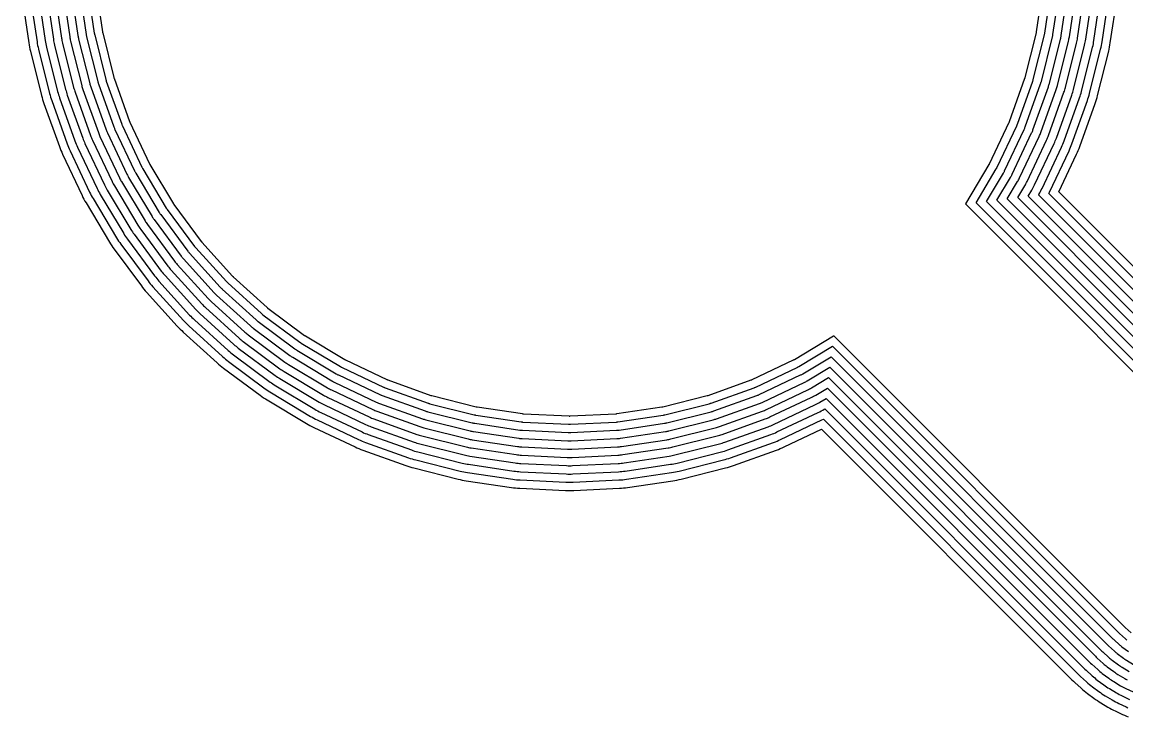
# Model space of a CAD drawing. Header units: metres. Extents: x 1.4 to 44.2, y 0.1 to 33.9.
# Drawn here: x 1.38 to 6.72, y 0.27 to 3.63 of the extents above; entities that cross this region are included whole.
import ezdxf

# ---------------------------------------------------------------- set-up
doc = ezdxf.new("R2010")
doc.units = ezdxf.units.M

msp = doc.modelspace()

# ---------------------------------------------------------------- linework, layer by layer
for points in [[(1.6968, 3.7913), (1.7292, 3.5729), (1.7296, 3.5707), (1.73, 3.5685), (1.7304, 3.5663), (1.7309, 3.5642), (1.7846, 3.35), (1.7852, 3.3479), (1.7858, 3.3457), (1.7864, 3.3436), (1.7872, 3.3416), (1.8615, 3.1337), (1.8623, 3.1316), (1.8631, 3.1295), (1.864, 3.1275), (1.8649, 3.1255), (1.9593, 2.9259), (1.9603, 2.9239)], [(1.7364, 3.7971), (1.7688, 3.5787), (1.769, 3.5775), (1.7692, 3.5763), (1.7695, 3.5751), (1.7697, 3.5739), (1.8234, 3.3597), (1.8237, 3.3585), (1.824, 3.3574), (1.8244, 3.3562), (1.8248, 3.355), (1.8992, 3.1471), (1.8996, 3.146), (1.9001, 3.1448), (1.9006, 3.1437), (1.9011, 3.1426), (1.9955, 2.943), (1.996, 2.9419)], [(7.2115, 1.4752), (5.9382, 2.7485), (5.9387, 2.7493), (6.0522, 2.9387), (6.0528, 2.9397), (6.0534, 2.9408), (6.054, 2.9419), (6.0545, 2.943), (6.1489, 3.1426), (6.1495, 3.1437), (6.1499, 3.1448), (6.1504, 3.146), (6.1508, 3.1471), (6.2252, 3.355), (6.2256, 3.3562), (6.226, 3.3574), (6.2263, 3.3585), (6.2266, 3.3597), (6.2803, 3.5739), (6.2806, 3.5751), (6.2808, 3.5763), (6.281, 3.5775), (6.2812, 3.5787), (6.3136, 3.7971)], [(7.2281, 1.5152), (5.9886, 2.7547), (6.0865, 2.9181), (6.0876, 2.92), (6.0887, 2.9219), (6.0897, 2.9239), (6.0907, 2.9259), (6.1851, 3.1255), (6.186, 3.1275), (6.1869, 3.1295), (6.1877, 3.1316), (6.1885, 3.1337), (6.2629, 3.3416), (6.2636, 3.3436), (6.2643, 3.3457), (6.2649, 3.3479), (6.2654, 3.35), (6.3191, 3.5642), (6.3196, 3.5663), (6.32, 3.5685), (6.3205, 3.5707), (6.3208, 3.5729), (6.3532, 3.7913)], [(1.3803, 3.7443), (1.4127, 3.5259), (1.4143, 3.516), (1.4161, 3.5061), (1.4182, 3.4962), (1.4205, 3.4864), (1.4742, 3.2723), (1.4767, 3.2625), (1.4796, 3.2529), (1.4826, 3.2433), (1.4859, 3.2337), (1.5603, 3.0258), (1.5638, 3.0164), (1.5675, 3.0071), (1.5715, 2.9978), (1.5756, 2.9887), (1.6701, 2.7891), (1.6745, 2.78), (1.6791, 2.7711), (1.684, 2.7623), (1.689, 2.7536), (1.8025, 2.5642), (1.8078, 2.5556), (1.8133, 2.5472), (1.819, 2.5389), (1.8249, 2.5307), (1.9564, 2.3534), (1.9625, 2.3454), (1.9688, 2.3375), (1.9753, 2.3298), (1.9819, 2.3223), (2.1302, 2.1587), (2.1371, 2.1513), (2.1441, 2.1441), (2.1513, 2.1371), (2.1587, 2.1302), (2.3223, 1.9819), (2.3298, 1.9753), (2.3375, 1.9688), (2.3454, 1.9625), (2.3534, 1.9564), (2.5307, 1.8249), (2.5389, 1.819), (2.5472, 1.8133), (2.5556, 1.8078), (2.5642, 1.8025), (2.7536, 1.689), (2.7623, 1.684), (2.7711, 1.6791), (2.78, 1.6745), (2.7891, 1.6701), (2.9887, 1.5756), (2.9978, 1.5715), (3.0071, 1.5675), (3.0164, 1.5638), (3.0258, 1.5603), (3.2337, 1.4859), (3.2433, 1.4826), (3.2529, 1.4796), (3.2625, 1.4767), (3.2723, 1.4742), (3.4864, 1.4205), (3.4962, 1.4182), (3.5061, 1.4161), (3.516, 1.4143), (3.5259, 1.4127), (3.7443, 1.3803), (3.7543, 1.3789), (3.7643, 1.3778), (3.7743, 1.377), (3.7844, 1.3763), (4.0049, 1.3655), (4.015, 1.3651), (4.025, 1.365), (4.0351, 1.3651), (4.0451, 1.3655), (4.2657, 1.3763), (4.2757, 1.377), (4.2857, 1.3778), (4.2957, 1.3789), (4.3057, 1.3803), (4.5241, 1.4127), (4.5341, 1.4143), (4.544, 1.4161), (4.5538, 1.4182), (4.5636, 1.4205), (4.7778, 1.4742), (4.7875, 1.4767), (4.7972, 1.4796), (4.8068, 1.4826), (4.8163, 1.4859), (5.0242, 1.5603), (5.0336, 1.5638), (5.043, 1.5675), (5.0522, 1.5715), (5.0613, 1.5756), (5.2428, 1.6615), (6.4521, 0.4521), (6.4593, 0.4451), (6.4667, 0.4382), (6.4958, 0.4119), (6.5033, 0.4052), (6.511, 0.3987), (6.5189, 0.3924), (6.5269, 0.3863), (6.5584, 0.3629), (6.5666, 0.357), (6.5749, 0.3514), (6.5833, 0.3459), (6.5919, 0.3406), (6.6256, 0.3204), (6.6343, 0.3153), (6.6431, 0.3105), (6.652, 0.3058), (6.6611, 0.3014), (6.6966, 0.2846), (6.7057, 0.2804), (6.715, 0.2765), (6.7243, 0.2727)], [(1.4199, 3.7502), (1.4523, 3.5318), (1.4537, 3.5228), (1.4554, 3.5139), (1.4572, 3.505), (1.4593, 3.4962), (1.513, 3.282), (1.5153, 3.2732), (1.5178, 3.2645), (1.5206, 3.2558), (1.5235, 3.2472), (1.5979, 3.0393), (1.6011, 3.0308), (1.6044, 3.0224), (1.608, 3.014), (1.6118, 3.0058), (1.7062, 2.8062), (1.7102, 2.798)], [(1.4594, 3.7561), (1.4918, 3.5376), (1.4931, 3.5296), (1.4946, 3.5217), (1.4963, 3.5138), (1.4981, 3.5059), (1.5518, 3.2917), (1.5539, 3.2839), (1.5561, 3.2761), (1.5586, 3.2684), (1.5612, 3.2607), (1.6356, 3.0528), (1.6384, 3.0452), (1.6414, 3.0377), (1.6446, 3.0302), (1.648, 3.0229), (1.7424, 2.8233), (1.7459, 2.816)], [(1.499, 3.7619), (1.5314, 3.5435), (1.5325, 3.5365), (1.5338, 3.5295), (1.5353, 3.5225), (1.5369, 3.5156), (1.5906, 3.3014), (1.5924, 3.2945), (1.5944, 3.2877), (1.5965, 3.2809), (1.5988, 3.2742), (1.6732, 3.0663), (1.6757, 3.0596), (1.6784, 3.053), (1.6812, 3.0465), (1.6841, 3.04), (1.7785, 2.8404), (1.7817, 2.834)], [(1.5386, 3.7678), (1.571, 3.5494), (1.5719, 3.5433), (1.573, 3.5373), (1.5743, 3.5313), (1.5757, 3.5253), (1.6294, 3.3111), (1.631, 3.3052), (1.6327, 3.2993), (1.6345, 3.2935), (1.6365, 3.2876), (1.7109, 3.0798), (1.713, 3.074), (1.7153, 3.0683), (1.7177, 3.0627), (1.7203, 3.0571), (1.8147, 2.8575), (1.8174, 2.852)], [(1.5781, 3.7737), (1.6105, 3.5552), (1.6113, 3.5502), (1.6123, 3.5451), (1.6133, 3.54), (1.6145, 3.535), (1.6682, 3.3208), (1.6695, 3.3159), (1.6709, 3.3109), (1.6725, 3.306), (1.6742, 3.3011), (1.7486, 3.0932), (1.7504, 3.0884), (1.7523, 3.0836), (1.7543, 3.0789), (1.7564, 3.0742), (1.8509, 2.8746), (1.8531, 2.87)], [(1.6177, 3.7795), (1.6501, 3.5611), (1.6507, 3.557), (1.6515, 3.5529), (1.6524, 3.5488), (1.6533, 3.5448), (1.707, 3.3306), (1.7081, 3.3265), (1.7092, 3.3225), (1.7105, 3.3185), (1.7118, 3.3146), (1.7862, 3.1067), (1.7877, 3.1028), (1.7892, 3.0989), (1.7909, 3.0951), (1.7926, 3.0913), (1.887, 2.8917), (1.8888, 2.8879)], [(1.6573, 3.7854), (1.6897, 3.567), (1.6902, 3.5638), (1.6907, 3.5607), (1.6914, 3.5576), (1.6921, 3.5545), (1.7458, 3.3403), (1.7466, 3.3372), (1.7475, 3.3341), (1.7485, 3.3311), (1.7495, 3.3281), (1.8239, 3.1202), (1.825, 3.1172), (1.8262, 3.1142), (1.8274, 3.1113), (1.8288, 3.1084), (1.9232, 2.9088), (1.9246, 2.9059)], [(7.2446, 1.5552), (6.0389, 2.7609), (6.1208, 2.8975), (6.1224, 2.9003), (6.124, 2.9031), (6.1255, 2.9059), (6.1269, 2.9088), (6.2213, 3.1084), (6.2226, 3.1113), (6.2238, 3.1142), (6.225, 3.1172), (6.2261, 3.1202), (6.3005, 3.3281), (6.3016, 3.3311), (6.3025, 3.3341), (6.3034, 3.3372), (6.3042, 3.3403), (6.3579, 3.5545), (6.3586, 3.5576), (6.3593, 3.5607), (6.3599, 3.5638), (6.3604, 3.567), (6.3928, 3.7854)], [(7.2612, 1.5952), (6.0893, 2.7671), (6.1551, 2.877), (6.1572, 2.8806), (6.1593, 2.8842), (6.1612, 2.8879), (6.163, 2.8917), (6.2574, 3.0913), (6.2592, 3.0951), (6.2608, 3.0989), (6.2624, 3.1028), (6.2638, 3.1067), (6.3382, 3.3146), (6.3395, 3.3185), (6.3408, 3.3225), (6.342, 3.3265), (6.343, 3.3306), (6.3967, 3.5448), (6.3976, 3.5488), (6.3985, 3.5529), (6.3993, 3.557), (6.3999, 3.5611), (6.4323, 3.7795)], [(7.2778, 1.6352), (6.1397, 2.7733), (6.1895, 2.8564), (6.1921, 2.8609), (6.1945, 2.8654), (6.1969, 2.87), (6.1992, 2.8746), (6.2936, 3.0742), (6.2957, 3.0789), (6.2978, 3.0836), (6.2997, 3.0884), (6.3015, 3.0932), (6.3759, 3.3011), (6.3775, 3.306), (6.3791, 3.3109), (6.3805, 3.3159), (6.3818, 3.3208), (6.4355, 3.535), (6.4367, 3.54), (6.4377, 3.5451), (6.4387, 3.5502), (6.4395, 3.5552), (6.4719, 3.7737)], [(7.2943, 1.6752), (6.19, 2.7795), (6.2238, 2.8358), (6.2269, 2.8411), (6.2298, 2.8465), (6.2326, 2.852), (6.2353, 2.8575), (6.3297, 3.0571), (6.3323, 3.0627), (6.3347, 3.0683), (6.337, 3.074), (6.3391, 3.0798), (6.4135, 3.2876), (6.4155, 3.2935), (6.4174, 3.2993), (6.4191, 3.3052), (6.4206, 3.3111), (6.4743, 3.5253), (6.4757, 3.5313), (6.477, 3.5373), (6.4781, 3.5433), (6.4791, 3.5494), (6.5115, 3.7678)], [(7.3109, 1.7152), (6.2404, 2.7857), (6.2581, 2.8153), (6.2617, 2.8214), (6.2651, 2.8277), (6.2684, 2.834), (6.2715, 2.8404), (6.3659, 3.04), (6.3689, 3.0465), (6.3717, 3.053), (6.3743, 3.0596), (6.3768, 3.0663), (6.4512, 3.2742), (6.4535, 3.2809), (6.4556, 3.2877), (6.4576, 3.2945), (6.4594, 3.3014), (6.5131, 3.5156), (6.5147, 3.5225), (6.5162, 3.5295), (6.5175, 3.5365), (6.5186, 3.5435), (6.551, 3.7619)], [(7.3275, 1.7552), (6.2907, 2.792), (6.2924, 2.7947), (6.2965, 2.8017), (6.3004, 2.8088), (6.3041, 2.816), (6.3077, 2.8233), (6.4021, 3.0229), (6.4054, 3.0302), (6.4086, 3.0377), (6.4116, 3.0452), (6.4145, 3.0528), (6.4888, 3.2607), (6.4915, 3.2684), (6.4939, 3.2761), (6.4962, 3.2839), (6.4982, 3.2917), (6.5519, 3.5059), (6.5538, 3.5138), (6.5554, 3.5217), (6.5569, 3.5296), (6.5582, 3.5376), (6.5906, 3.7561)], [(7.344, 1.7952), (6.3403, 2.799), (6.3438, 2.8062), (6.4382, 3.0058), (6.442, 3.014), (6.4456, 3.0224), (6.4489, 3.0308), (6.4521, 3.0393), (6.5265, 3.2472), (6.5295, 3.2558), (6.5322, 3.2645), (6.5347, 3.2732), (6.537, 3.282), (6.5907, 3.4962), (6.5928, 3.505), (6.5947, 3.5139), (6.5963, 3.5228), (6.5978, 3.5318), (6.6302, 3.7502)], [(7.3606, 1.8352), (6.3886, 2.8073), (6.4744, 2.9887), (6.4786, 2.9978), (6.4825, 3.0071), (6.4863, 3.0164), (6.4898, 3.0258), (6.5642, 3.2337), (6.5674, 3.2433), (6.5705, 3.2529), (6.5733, 3.2625), (6.5758, 3.2723), (6.6295, 3.4864), (6.6318, 3.4962), (6.6339, 3.5061), (6.6357, 3.516), (6.6373, 3.5259), (6.6697, 3.7443)], [(1.996, 2.9419), (1.9966, 2.9408), (1.9972, 2.9397), (1.9978, 2.9387), (2.1113, 2.7493), (2.112, 2.7482), (2.1126, 2.7472), (2.1133, 2.7462), (2.114, 2.7452), (2.2456, 2.5678), (2.2463, 2.5669), (2.2471, 2.5659), (2.2479, 2.565), (2.2487, 2.564), (2.397, 2.4004), (2.3978, 2.3995), (2.3987, 2.3987), (2.3995, 2.3978), (2.4004, 2.397), (2.564, 2.2487), (2.565, 2.2479), (2.5659, 2.2471), (2.5669, 2.2463), (2.5678, 2.2456), (2.7452, 2.114), (2.7462, 2.1133), (2.7472, 2.1126), (2.7482, 2.112), (2.7493, 2.1113), (2.9387, 1.9978), (2.9397, 1.9972), (2.9408, 1.9966), (2.9419, 1.996), (2.943, 1.9955), (3.1426, 1.9011), (3.1437, 1.9006), (3.1448, 1.9001), (3.146, 1.8996), (3.1471, 1.8992), (3.355, 1.8248), (3.3562, 1.8244), (3.3574, 1.824), (3.3585, 1.8237), (3.3597, 1.8234), (3.5739, 1.7697), (3.5751, 1.7695), (3.5763, 1.7692), (3.5775, 1.769), (3.5787, 1.7688), (3.7971, 1.7364), (3.7984, 1.7362), (3.7996, 1.7361), (3.8008, 1.736), (3.802, 1.7359), (4.0226, 1.7251), (4.0238, 1.725), (4.025, 1.725), (4.0262, 1.725), (4.0275, 1.7251), (4.248, 1.7359), (4.2492, 1.736), (4.2505, 1.7361), (4.2517, 1.7362), (4.2529, 1.7364), (4.4713, 1.7688), (4.4725, 1.769), (4.4737, 1.7692), (4.4749, 1.7695), (4.4761, 1.7697), (4.6903, 1.8234), (4.6915, 1.8237), (4.6927, 1.824), (4.6938, 1.8244), (4.695, 1.8248), (4.9029, 1.8992), (4.904, 1.8996), (4.9052, 1.9001), (4.9063, 1.9006), (4.9074, 1.9011), (5.107, 1.9955), (5.1081, 1.996), (5.1092, 1.9966), (5.1103, 1.9972), (5.1114, 1.9978), (5.3008, 2.1113), (5.3015, 2.1118), (6.7067, 0.7067), (6.7076, 0.7058), (6.7085, 0.705), (6.7376, 0.6786)], [(1.8888, 2.8879), (1.8908, 2.8842), (1.8928, 2.8806), (1.8949, 2.877), (2.0084, 2.6876), (2.0106, 2.684), (2.0129, 2.6805), (2.0152, 2.6771), (2.0177, 2.6737), (2.1492, 2.4964), (2.1517, 2.493), (2.1543, 2.4898), (2.157, 2.4866), (2.1598, 2.4835), (2.3081, 2.3199), (2.3109, 2.3168), (2.3138, 2.3138), (2.3168, 2.3109), (2.3199, 2.3081), (2.4835, 2.1598), (2.4866, 2.157), (2.4898, 2.1543), (2.493, 2.1517), (2.4964, 2.1492), (2.6737, 2.0177), (2.6771, 2.0152), (2.6805, 2.0129), (2.684, 2.0106), (2.6876, 2.0084), (2.877, 1.8949), (2.8806, 1.8928), (2.8842, 1.8908), (2.8879, 1.8888), (2.8917, 1.887), (3.0913, 1.7926), (3.0951, 1.7909), (3.0989, 1.7892), (3.1028, 1.7877), (3.1067, 1.7862), (3.3146, 1.7118), (3.3185, 1.7105), (3.3225, 1.7092), (3.3265, 1.7081), (3.3306, 1.707), (3.5448, 1.6533), (3.5488, 1.6524), (3.5529, 1.6515), (3.557, 1.6507), (3.5611, 1.6501), (3.7795, 1.6177), (3.7837, 1.6171), (3.7878, 1.6167), (3.792, 1.6163), (3.7961, 1.6161), (4.0167, 1.6052), (4.0208, 1.6051), (4.025, 1.605), (4.0292, 1.6051), (4.0334, 1.6052), (4.2539, 1.6161), (4.2581, 1.6163), (4.2622, 1.6167), (4.2664, 1.6171), (4.2705, 1.6177), (4.4889, 1.6501), (4.493, 1.6507), (4.4971, 1.6515), (4.5012, 1.6524), (4.5053, 1.6533), (4.7195, 1.707), (4.7235, 1.7081), (4.7275, 1.7092), (4.7315, 1.7105), (4.7354, 1.7118), (4.9433, 1.7862), (4.9472, 1.7877), (4.9511, 1.7892), (4.9549, 1.7909), (4.9587, 1.7926), (5.1583, 1.887), (5.1621, 1.8888), (5.1658, 1.8908), (5.1694, 1.8928), (5.1731, 1.8949), (5.2829, 1.9607), (6.6218, 0.6218), (6.6248, 0.6189), (6.6279, 0.6161), (6.657, 0.5897), (6.6601, 0.5869), (6.6633, 0.5842), (6.6665, 0.5816), (6.6699, 0.5791), (6.7014, 0.5557), (6.7048, 0.5533), (6.7082, 0.5509), (6.7117, 0.5486), (6.7153, 0.5464), (6.749, 0.5263)], [(1.9246, 2.9059), (1.926, 2.9031), (1.9276, 2.9003), (1.9292, 2.8975), (2.0427, 2.7081), (2.0444, 2.7054), (2.0461, 2.7028), (2.0479, 2.7001), (2.0498, 2.6975), (2.1813, 2.5202), (2.1833, 2.5176), (2.1852, 2.5152), (2.1873, 2.5127), (2.1894, 2.5103), (2.3377, 2.3467), (2.3399, 2.3444), (2.3421, 2.3421), (2.3444, 2.3399), (2.3467, 2.3377), (2.5103, 2.1894), (2.5127, 2.1873), (2.5152, 2.1852), (2.5176, 2.1833), (2.5202, 2.1813), (2.6975, 2.0498), (2.7001, 2.0479), (2.7028, 2.0461), (2.7054, 2.0444), (2.7081, 2.0427), (2.8975, 1.9292), (2.9003, 1.9276), (2.9031, 1.926), (2.9059, 1.9246), (2.9088, 1.9232), (3.1084, 1.8288), (3.1113, 1.8274), (3.1142, 1.8262), (3.1172, 1.825), (3.1202, 1.8239), (3.3281, 1.7495), (3.3311, 1.7485), (3.3341, 1.7475), (3.3372, 1.7466), (3.3403, 1.7458), (3.5545, 1.6921), (3.5576, 1.6914), (3.5607, 1.6907), (3.5638, 1.6902), (3.567, 1.6897), (3.7854, 1.6573), (3.7886, 1.6568), (3.7917, 1.6565), (3.7949, 1.6562), (3.7981, 1.656), (4.0186, 1.6452), (4.0218, 1.6451), (4.025, 1.645), (4.0282, 1.6451), (4.0314, 1.6452), (4.2519, 1.656), (4.2551, 1.6562), (4.2583, 1.6565), (4.2615, 1.6568), (4.2646, 1.6573), (4.483, 1.6897), (4.4862, 1.6902), (4.4893, 1.6907), (4.4924, 1.6914), (4.4956, 1.6921), (4.7097, 1.7458), (4.7128, 1.7466), (4.7159, 1.7475), (4.7189, 1.7485), (4.7219, 1.7495), (4.9298, 1.8239), (4.9328, 1.825), (4.9358, 1.8262), (4.9387, 1.8274), (4.9416, 1.8288), (5.1412, 1.9232), (5.1441, 1.9246), (5.1469, 1.926), (5.1497, 1.9276), (5.1525, 1.9292), (5.2891, 2.0111), (6.6501, 0.6501), (6.6524, 0.6479), (6.6547, 0.6457), (6.6838, 0.6193), (6.6862, 0.6172), (6.6887, 0.6152), (6.6911, 0.6132), (6.6937, 0.6112), (6.7252, 0.5878)], [(1.9603, 2.9239), (1.9613, 2.9219), (1.9624, 2.92), (1.9635, 2.9181), (2.077, 2.7287), (2.0782, 2.7268), (2.0794, 2.725), (2.0806, 2.7232), (2.0819, 2.7214), (2.2135, 2.544), (2.2148, 2.5423), (2.2162, 2.5405), (2.2176, 2.5388), (2.2191, 2.5372), (2.3673, 2.3736), (2.3688, 2.372), (2.3704, 2.3704), (2.372, 2.3688), (2.3736, 2.3673), (2.5372, 2.2191), (2.5388, 2.2176), (2.5405, 2.2162), (2.5423, 2.2148), (2.544, 2.2135), (2.7214, 2.0819), (2.7232, 2.0806), (2.725, 2.0794), (2.7268, 2.0782), (2.7287, 2.077), (2.9181, 1.9635), (2.92, 1.9624), (2.9219, 1.9613), (2.9239, 1.9603), (2.9259, 1.9593), (3.1255, 1.8649), (3.1275, 1.864), (3.1295, 1.8631), (3.1316, 1.8623), (3.1337, 1.8615), (3.3416, 1.7872), (3.3436, 1.7864), (3.3457, 1.7858), (3.3479, 1.7852), (3.35, 1.7846), (3.5642, 1.7309), (3.5663, 1.7304), (3.5685, 1.73), (3.5707, 1.7296), (3.5729, 1.7292), (3.7913, 1.6968), (3.7935, 1.6965), (3.7957, 1.6963), (3.7979, 1.6961), (3.8001, 1.696), (4.0206, 1.6851), (4.0228, 1.685), (4.025, 1.685), (4.0272, 1.685), (4.0294, 1.6851), (4.25, 1.696), (4.2522, 1.6961), (4.2544, 1.6963), (4.2566, 1.6965), (4.2588, 1.6968), (4.4772, 1.7292), (4.4794, 1.7296), (4.4815, 1.73), (4.4837, 1.7304), (4.4858, 1.7309), (4.7, 1.7846), (4.7022, 1.7852), (4.7043, 1.7858), (4.7064, 1.7864), (4.7085, 1.7872), (4.9164, 1.8615), (4.9184, 1.8623), (4.9205, 1.8631), (4.9225, 1.864), (4.9245, 1.8649), (5.1241, 1.9593), (5.1261, 1.9603), (5.1281, 1.9613), (5.13, 1.9624), (5.1319, 1.9635), (5.2953, 2.0614), (6.6784, 0.6784), (6.68, 0.6768), (6.6816, 0.6753), (6.7107, 0.649), (6.7123, 0.6475), (6.714, 0.6461), (6.7158, 0.6447), (6.7175, 0.6434)], [(1.7817, 2.834), (1.7849, 2.8277), (1.7884, 2.8214), (1.7919, 2.8153), (1.9055, 2.6259), (1.9092, 2.6198), (1.9131, 2.6139), (1.9171, 2.608), (1.9213, 2.6022), (2.0528, 2.4249), (2.0571, 2.4192), (2.0616, 2.4137), (2.0661, 2.4082), (2.0709, 2.4029), (2.2191, 2.2393), (2.224, 2.2341), (2.229, 2.229), (2.2341, 2.224), (2.2393, 2.2191), (2.4029, 2.0709), (2.4082, 2.0661), (2.4137, 2.0616), (2.4192, 2.0571), (2.4249, 2.0528), (2.6022, 1.9213), (2.608, 1.9171), (2.6139, 1.9131), (2.6198, 1.9092), (2.6259, 1.9055), (2.8153, 1.7919), (2.8214, 1.7884), (2.8277, 1.7849), (2.834, 1.7817), (2.8404, 1.7785), (3.04, 1.6841), (3.0465, 1.6812), (3.053, 1.6784), (3.0596, 1.6757), (3.0663, 1.6732), (3.2742, 1.5988), (3.2809, 1.5965), (3.2877, 1.5944), (3.2945, 1.5924), (3.3014, 1.5906), (3.5156, 1.5369), (3.5225, 1.5353), (3.5295, 1.5338), (3.5365, 1.5325), (3.5435, 1.5314), (3.7619, 1.499), (3.769, 1.498), (3.776, 1.4972), (3.7831, 1.4966), (3.7902, 1.4962), (4.0108, 1.4854), (4.0179, 1.4851), (4.025, 1.485), (4.0321, 1.4851), (4.0392, 1.4854), (4.2598, 1.4962), (4.2669, 1.4966), (4.274, 1.4972), (4.2811, 1.498), (4.2881, 1.499), (4.5065, 1.5314), (4.5135, 1.5325), (4.5205, 1.5338), (4.5275, 1.5353), (4.5344, 1.5369), (4.7486, 1.5906), (4.7555, 1.5924), (4.7623, 1.5944), (4.7691, 1.5965), (4.7759, 1.5988), (4.9837, 1.6732), (4.9904, 1.6757), (4.997, 1.6784), (5.0036, 1.6812), (5.01, 1.6841), (5.2096, 1.7785), (5.216, 1.7817), (5.2224, 1.7849), (5.2286, 1.7884), (5.2347, 1.7919), (5.2643, 1.8097), (6.537, 0.537), (6.5421, 0.532), (6.5473, 0.5272), (6.5764, 0.5008), (6.5817, 0.4961), (6.5872, 0.4915), (6.5927, 0.487), (6.5984, 0.4827), (6.6299, 0.4593), (6.6357, 0.4552), (6.6416, 0.4511), (6.6475, 0.4473), (6.6536, 0.4435), (6.6873, 0.4233), (6.6934, 0.4197), (6.6997, 0.4163), (6.706, 0.413), (6.7124, 0.4099), (6.7479, 0.3931)], [(1.8174, 2.852), (1.8202, 2.8465), (1.8232, 2.8411), (1.8263, 2.8358), (1.9398, 2.6465), (1.943, 2.6412), (1.9463, 2.6361), (1.9498, 2.631), (1.9534, 2.6261), (2.0849, 2.4487), (2.0887, 2.4438), (2.0925, 2.439), (2.0964, 2.4343), (2.1005, 2.4297), (2.2488, 2.2661), (2.253, 2.2616), (2.2572, 2.2572), (2.2616, 2.253), (2.2661, 2.2488), (2.4297, 2.1005), (2.4343, 2.0964), (2.439, 2.0925), (2.4438, 2.0887), (2.4487, 2.0849), (2.6261, 1.9534), (2.631, 1.9498), (2.6361, 1.9463), (2.6412, 1.943), (2.6465, 1.9398), (2.8358, 1.8263), (2.8411, 1.8232), (2.8465, 1.8202), (2.852, 1.8174), (2.8575, 1.8147), (3.0571, 1.7203), (3.0627, 1.7177), (3.0683, 1.7153), (3.074, 1.713), (3.0798, 1.7109), (3.2876, 1.6365), (3.2935, 1.6345), (3.2993, 1.6327), (3.3052, 1.631), (3.3111, 1.6294), (3.5253, 1.5757), (3.5313, 1.5743), (3.5373, 1.573), (3.5433, 1.5719), (3.5494, 1.571), (3.7678, 1.5386), (3.7739, 1.5377), (3.78, 1.5371), (3.7861, 1.5365), (3.7922, 1.5361), (4.0127, 1.5253), (4.0189, 1.5251), (4.025, 1.525), (4.0311, 1.5251), (4.0373, 1.5253), (4.2578, 1.5361), (4.2639, 1.5365), (4.2701, 1.5371), (4.2762, 1.5377), (4.2822, 1.5386), (4.5006, 1.571), (4.5067, 1.5719), (4.5127, 1.573), (4.5187, 1.5743), (4.5247, 1.5757), (4.7389, 1.6294), (4.7448, 1.631), (4.7507, 1.6327), (4.7566, 1.6345), (4.7624, 1.6365), (4.9703, 1.7109), (4.976, 1.713), (4.9817, 1.7153), (4.9874, 1.7177), (4.9929, 1.7203), (5.1925, 1.8147), (5.1981, 1.8174), (5.2035, 1.8202), (5.2089, 1.8232), (5.2142, 1.8263), (5.2705, 1.86), (6.5653, 0.5652), (6.5697, 0.561), (6.5741, 0.5568), (6.6032, 0.5304), (6.6078, 0.5264), (6.6125, 0.5224), (6.6173, 0.5186), (6.6222, 0.5149), (6.6537, 0.4915), (6.6587, 0.4879), (6.6638, 0.4844), (6.6689, 0.481), (6.6741, 0.4778), (6.7078, 0.4576), (6.7131, 0.4545), (6.7185, 0.4516)], [(1.8531, 2.87), (1.8555, 2.8654), (1.858, 2.8609), (1.8606, 2.8564), (1.9741, 2.667), (1.9768, 2.6626), (1.9796, 2.6583), (1.9825, 2.6541), (1.9855, 2.6499), (2.1171, 2.4725), (2.1202, 2.4684), (2.1234, 2.4644), (2.1267, 2.4605), (2.1301, 2.4566), (2.2784, 2.293), (2.2819, 2.2892), (2.2855, 2.2855), (2.2892, 2.2819), (2.293, 2.2784), (2.4566, 2.1301), (2.4605, 2.1267), (2.4644, 2.1234), (2.4684, 2.1202), (2.4725, 2.1171), (2.6499, 1.9855), (2.6541, 1.9825), (2.6583, 1.9796), (2.6626, 1.9768), (2.667, 1.9741), (2.8564, 1.8606), (2.8609, 1.858), (2.8654, 1.8555), (2.87, 1.8531), (2.8746, 1.8509), (3.0742, 1.7564), (3.0789, 1.7543), (3.0836, 1.7523), (3.0884, 1.7504), (3.0932, 1.7486), (3.3011, 1.6742), (3.306, 1.6725), (3.3109, 1.6709), (3.3159, 1.6695), (3.3208, 1.6682), (3.535, 1.6145), (3.54, 1.6133), (3.5451, 1.6123), (3.5502, 1.6113), (3.5552, 1.6105), (3.7737, 1.5781), (3.7788, 1.5774), (3.7839, 1.5769), (3.789, 1.5764), (3.7942, 1.5761), (4.0147, 1.5653), (4.0199, 1.5651), (4.025, 1.565), (4.0302, 1.5651), (4.0353, 1.5653), (4.2559, 1.5761), (4.261, 1.5764), (4.2661, 1.5769), (4.2713, 1.5774), (4.2764, 1.5781), (4.4948, 1.6105), (4.4999, 1.6113), (4.5049, 1.6123), (4.51, 1.6133), (4.515, 1.6145), (4.7292, 1.6682), (4.7342, 1.6695), (4.7391, 1.6709), (4.744, 1.6725), (4.7489, 1.6742), (4.9568, 1.7486), (4.9616, 1.7504), (4.9664, 1.7523), (4.9712, 1.7543), (4.9758, 1.7564), (5.1754, 1.8509), (5.1801, 1.8531), (5.1846, 1.8555), (5.1892, 1.858), (5.1936, 1.8606), (5.2767, 1.9104), (6.5935, 0.5935), (6.5972, 0.5899), (6.601, 0.5864), (6.6301, 0.5601), (6.634, 0.5566), (6.6379, 0.5533), (6.6419, 0.5501), (6.646, 0.547), (6.6776, 0.5236), (6.6818, 0.5206), (6.686, 0.5176), (6.6903, 0.5148), (6.6947, 0.5121), (6.7284, 0.4919)], [(1.7102, 2.798), (1.7144, 2.79), (1.7188, 2.782), (1.7233, 2.7742), (1.8368, 2.5848), (1.8416, 2.577), (1.8466, 2.5694), (1.8517, 2.5619), (1.857, 2.5546), (1.9886, 2.3772), (1.9941, 2.37), (1.9997, 2.3629), (2.0056, 2.356), (2.0116, 2.3492), (2.1599, 2.1855), (2.1661, 2.1789), (2.1724, 2.1724), (2.1789, 2.1661), (2.1855, 2.1599), (2.3492, 2.0116), (2.356, 2.0056), (2.3629, 1.9997), (2.37, 1.9941), (2.3772, 1.9886), (2.5546, 1.857), (2.5619, 1.8517), (2.5694, 1.8466), (2.577, 1.8416), (2.5848, 1.8368), (2.7742, 1.7233), (2.782, 1.7188), (2.79, 1.7144), (2.798, 1.7102), (2.8062, 1.7062), (3.0058, 1.6118), (3.014, 1.608), (3.0224, 1.6044), (3.0308, 1.6011), (3.0393, 1.5979), (3.2472, 1.5235), (3.2558, 1.5206), (3.2645, 1.5178), (3.2732, 1.5153), (3.282, 1.513), (3.4962, 1.4593), (3.505, 1.4572), (3.5139, 1.4554), (3.5228, 1.4537), (3.5318, 1.4523), (3.7502, 1.4199), (3.7592, 1.4186), (3.7682, 1.4176), (3.7773, 1.4168), (3.7863, 1.4163), (4.0069, 1.4055), (4.0159, 1.4051), (4.025, 1.405), (4.0341, 1.4051), (4.0432, 1.4055), (4.2637, 1.4163), (4.2728, 1.4168), (4.2818, 1.4176), (4.2908, 1.4186), (4.2998, 1.4199), (4.5183, 1.4523), (4.5272, 1.4537), (4.5361, 1.4554), (4.545, 1.4572), (4.5539, 1.4593), (4.7681, 1.513), (4.7768, 1.5153), (4.7856, 1.5178), (4.7942, 1.5206), (4.8028, 1.5235), (5.0107, 1.5979), (5.0192, 1.6011), (5.0276, 1.6044), (5.036, 1.608), (5.0442, 1.6118), (5.2439, 1.7062), (5.2511, 1.7097), (6.4804, 0.4804), (6.4869, 0.474), (6.4936, 0.4679), (6.5227, 0.4415), (6.5295, 0.4355), (6.5364, 0.4296), (6.5435, 0.424), (6.5507, 0.4185), (6.5823, 0.3951), (6.5896, 0.3898), (6.5971, 0.3846), (6.6047, 0.3797), (6.6125, 0.3749), (6.6461, 0.3547), (6.654, 0.3501), (6.6619, 0.3458), (6.67, 0.3416), (6.6782, 0.3376), (6.7137, 0.3208), (6.7219, 0.317)], [(1.7459, 2.816), (1.7497, 2.8088), (1.7536, 2.8017), (1.7576, 2.7947), (1.8712, 2.6053), (1.8754, 2.5984), (1.8798, 2.5916), (1.8844, 2.585), (1.8891, 2.5784), (2.0207, 2.401), (2.0256, 2.3946), (2.0306, 2.3883), (2.0359, 2.3821), (2.0412, 2.376), (2.1895, 2.2124), (2.195, 2.2065), (2.2007, 2.2007), (2.2065, 2.195), (2.2124, 2.1895), (2.376, 2.0412), (2.3821, 2.0359), (2.3883, 2.0306), (2.3946, 2.0256), (2.401, 2.0207), (2.5784, 1.8891), (2.585, 1.8844), (2.5916, 1.8798), (2.5984, 1.8754), (2.6053, 1.8712), (2.7947, 1.7576), (2.8017, 1.7536), (2.8088, 1.7497), (2.816, 1.7459), (2.8233, 1.7424), (3.0229, 1.648), (3.0302, 1.6446), (3.0377, 1.6414), (3.0452, 1.6384), (3.0528, 1.6356), (3.2607, 1.5612), (3.2684, 1.5586), (3.2761, 1.5561), (3.2839, 1.5539), (3.2917, 1.5518), (3.5059, 1.4981), (3.5138, 1.4963), (3.5217, 1.4946), (3.5296, 1.4931), (3.5376, 1.4918), (3.7561, 1.4594), (3.7641, 1.4583), (3.7721, 1.4574), (3.7802, 1.4567), (3.7883, 1.4562), (4.0088, 1.4454), (4.0169, 1.4451), (4.025, 1.445), (4.0331, 1.4451), (4.0412, 1.4454), (4.2617, 1.4562), (4.2698, 1.4567), (4.2779, 1.4574), (4.2859, 1.4583), (4.294, 1.4594), (4.5124, 1.4918), (4.5204, 1.4931), (4.5283, 1.4946), (4.5363, 1.4963), (4.5441, 1.4981), (4.7583, 1.5518), (4.7662, 1.5539), (4.7739, 1.5561), (4.7817, 1.5586), (4.7893, 1.5612), (4.9972, 1.6356), (5.0048, 1.6384), (5.0123, 1.6414), (5.0198, 1.6446), (5.0271, 1.648), (5.2267, 1.7424), (5.234, 1.7459), (5.2412, 1.7497), (5.2483, 1.7536), (5.2553, 1.7576), (5.2581, 1.7593), (6.5087, 0.5087), (6.5145, 0.503), (6.5204, 0.4975), (6.5495, 0.4711), (6.5556, 0.4658), (6.5618, 0.4606), (6.5681, 0.4555), (6.5745, 0.4506), (6.6061, 0.4272), (6.6127, 0.4225), (6.6193, 0.4179), (6.6261, 0.4135), (6.633, 0.4092), (6.6667, 0.389), (6.6737, 0.3849), (6.6808, 0.381), (6.688, 0.3773), (6.6953, 0.3738), (6.7308, 0.357)]]:
    msp.add_lwpolyline(points)

doc.saveas('drawing.dxf')
